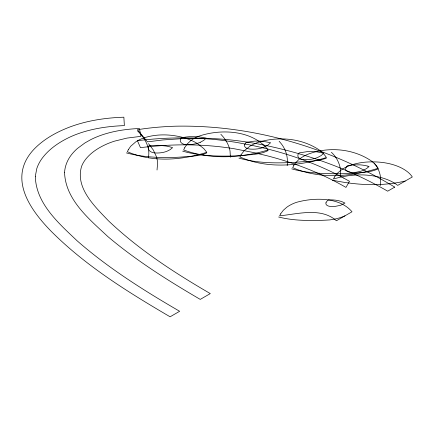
<?xml version="1.0" encoding="UTF-8"?>
<svg xmlns="http://www.w3.org/2000/svg" width="434" height="434" viewBox="0 0 434 434"><rect width="100%" height="100%" fill="white"/><g stroke="black" fill="none" stroke-linecap="round" stroke-linejoin="round"><path stroke-width="0.65" d="M230.394 157.238L230.036 151.043A74.306 42.901 0 0 0 220.868 134.312M340.44 176.676C341.694 167.67 338.053 158.41 331.397 152.307M287.178 165.652C287.981 159.267 286.863 152.584 283.505 147.045A66.467 38.376 0 0 0 279.138 141.278M148.488 157.526L148.819 154.157A70.943 40.959 0 0 0 147.538 145.748C145.585 139.976 141.772 135.028 137.432 130.835M380.141 185.665C381.849 177.707 379.582 169.081 374.108 163.038M157.032 170.003L157.602 163.141A73.661 42.527 0 0 0 156.338 156.473L153.283 149.969L148.488 143.6M206.779 152.887C199.38 156.441 190.672 156.034 182.66 156.945A126.614 73.102 0 0 1 167.79 157.537C153.88 157.542 139.846 156.533 126.381 152.887M268.082 150.565C259.966 154.721 250.342 154.58 241.45 155.497A135.929 78.478 0 0 1 230.166 156.056C214.233 156.354 198.061 155.535 182.66 151.146M378.128 168.842C369.47 172.965 359.352 172.482 349.988 173.481A176.866 102.109 0 0 1 338.623 173.774C322.901 173.73 306.914 173.199 291.702 168.842M326.373 158.106C317.227 161.746 306.903 161.139 297.23 162.17C277.776 163.434 257.845 163.412 238.939 158.106M200.269 142.303L203.617 140.453L206.275 138.088L198.843 136.77L189.408 136.688A34.698 20.035 0 0 0 181.656 137.8C177.783 141.104 182.394 145.01 186.175 144.473A19.373 11.186 0 0 0 200.275 142.303M344.965 215.839L342.323 216.919A38.789 22.394 0 0 1 335.677 218.899L329.889 219.902A153.967 88.894 0 0 1 319.977 220.385C306.154 220.678 292.104 220.483 278.633 217M405.264 181.027C381.535 186.68 356.086 185.193 332.401 180.153M316.532 151.797L323.862 153.175L321.203 155.535L317.856 157.385A19.373 11.186 0 0 1 303.762 159.56C299.975 160.097 295.364 156.191 299.238 152.887L307.218 151.645A29.376 16.959 0 0 1 316.532 151.797M367.848 166.162L369.084 166.52L366.567 168.587L362.493 170.66A17.821 10.291 0 0 1 357.719 171.924C353.612 173.133 340.82 172.727 347.477 165.652L353.113 164.887L360.019 164.855A25.552 14.751 0 0 1 367.848 166.157M343.782 178.119L349.489 181.314L345.969 187.407C332.759 179.795 318.93 173.269 304.711 167.774A255.485 147.506 0 0 0 266.78 155.692L253.64 152.556L234.94 148.878A178.217 102.891 0 0 0 209.828 145.808C186.718 143.99 163.439 144.815 140.448 147.663L137.432 140.697C154.233 138.625 171.17 137.665 188.096 137.963A194.226 112.135 0 0 1 222.512 140.372L235.868 142.303L248.986 144.761A267.501 154.439 0 0 1 343.804 178.103M64.558 172.645C65.599 200.003 89.409 219.262 107.844 236.573C136.341 260.671 168.077 280.608 200.248 299.395L210.295 293.59C174.115 272.585 138.712 249.539 108.283 220.629C94.845 206.492 75.104 188.063 81.554 166.455A63.684 36.765 0 0 1 85.666 159.262C91.021 152.524 98.464 147.782 106.232 144.278A64.959 37.503 0 0 1 114.571 141.137L127.005 138.088L140.952 136.347L139.444 128.513C127.531 128.996 115.607 130.645 104.209 134.22A74.908 43.248 0 0 0 90.918 139.564L84.956 142.916L77.426 148.471A76.335 44.073 0 0 0 70.129 156.571C66.879 161.307 64.84 166.895 64.558 172.645M35.306 176.318C35.935 203.497 58.764 223.342 77.019 240.707C108.326 268.158 143.746 290.406 179.643 311.286L170.095 316.798C127.992 292.093 85.861 266.047 51.185 231.295C33.765 213.457 12.868 186.495 25.899 160.564A99.847 57.646 0 0 1 33.548 149.735C43.324 139.33 56.132 132.294 69.331 127.189A103.276 59.626 0 0 1 87.966 121.607C99.749 118.932 111.798 117.581 123.864 117.202L124.368 125.616C110.887 126.093 97.395 127.824 84.429 131.643A86.795 50.111 0 0 0 69.223 137.394C58.758 142.439 48.765 149.215 41.854 158.703A87.901 50.745 0 0 0 36.792 168.576L35.306 176.318M148.282 147.522C148.325 153.571 156.75 153.316 161.019 152.746A17.089 9.868 0 0 0 166.976 151.254L170.047 149.703L172.607 147.663A31.139 17.978 0 0 0 165.734 145.987L158.361 145.281L150.587 145.488L148.992 145.634L148.282 147.522M244.559 144.869C243.924 148.086 248.139 148.933 250.494 149.112A19.373 11.186 0 0 0 264.594 146.947L267.935 145.092L270.594 142.732L263.264 141.354A29.376 16.959 0 0 0 253.95 141.196L245.975 142.439L244.559 144.869M325.961 202.819C325.332 204.87 327.713 206.052 329.39 206.264A13.915 8.034 0 0 0 334.641 206.497L340.685 205.277L344.965 203.074C339.941 200.302 334.028 199.689 328.381 199.884L326.78 201.365L325.961 202.819M184.564 147.864L183.663 149.985C210.495 159.815 241.044 158.193 268.082 149.985C252.68 129.837 220.092 128.518 197.92 136.531A36.255 20.935 0 0 0 190.819 140.611L187.184 143.99L184.564 147.864M128.252 149.817L127.384 151.726C152.182 162.506 181.504 160.396 206.779 152.307L203.828 148.64L197.709 143.768A47.773 27.581 0 0 0 183.907 137.73C171.365 134.236 157.775 133.748 145.227 137.47A34.02 19.644 0 0 0 135.826 141.809L130.667 146.291L128.252 149.817M293.699 165.609L292.706 167.681C319.375 179.285 350.954 177.023 378.128 168.262A46.764 27 0 0 0 371.292 160.911C353.01 148.471 328.147 146.442 307.657 154.336A38.832 22.422 0 0 0 298.294 160.054L294.968 163.645L293.699 165.609M280.614 213.881L279.642 215.839C297.957 214 321.122 207.121 336.421 220.77L352.001 211.776C339.383 196.738 313.435 197.481 296.156 202.439A35.436 20.458 0 0 0 286.841 207.192L283.288 210.3L280.614 213.881M241.022 154.824L239.942 156.945C266.883 169.01 298.863 166.282 326.373 157.526A46.764 27 0 0 0 319.532 150.18C301.956 138.137 278.373 136.135 258.263 142.287A38.93 22.476 0 0 0 250.206 146.003L243.984 150.929L241.022 154.824M334.478 176.985L333.41 178.992L340.099 177.218L347.352 175.878A56.404 32.566 0 0 1 361.408 174.902L363.556 174.935A51.424 29.691 0 0 1 373.278 175.911C381.925 177.36 390.692 179.947 397.728 185.378L412.3 176.963A38.317 22.123 0 0 0 407.906 172.124C403.132 168.224 397.327 165.821 391.425 164.204A43.639 25.194 0 0 0 373.104 161.882C365.585 161.784 357.996 162.707 350.862 165.159A37.552 21.684 0 0 0 341.097 170.079L337.343 173.296L334.478 176.985M394.712 187.119L387.676 191.182C366.958 179.226 345.111 169.26 322.554 161.291A318.675 183.989 0 0 0 291.214 151.574C266.547 144.902 241.293 140.16 215.747 138.755A190.537 110.003 0 0 0 185.893 138.397L163.01 139.938L147.484 141.858L137.432 129.674L145.162 128.578A181.971 105.061 0 0 1 176.112 126.18C252.827 124.808 329.308 147.392 394.712 187.119"/></g></svg>
